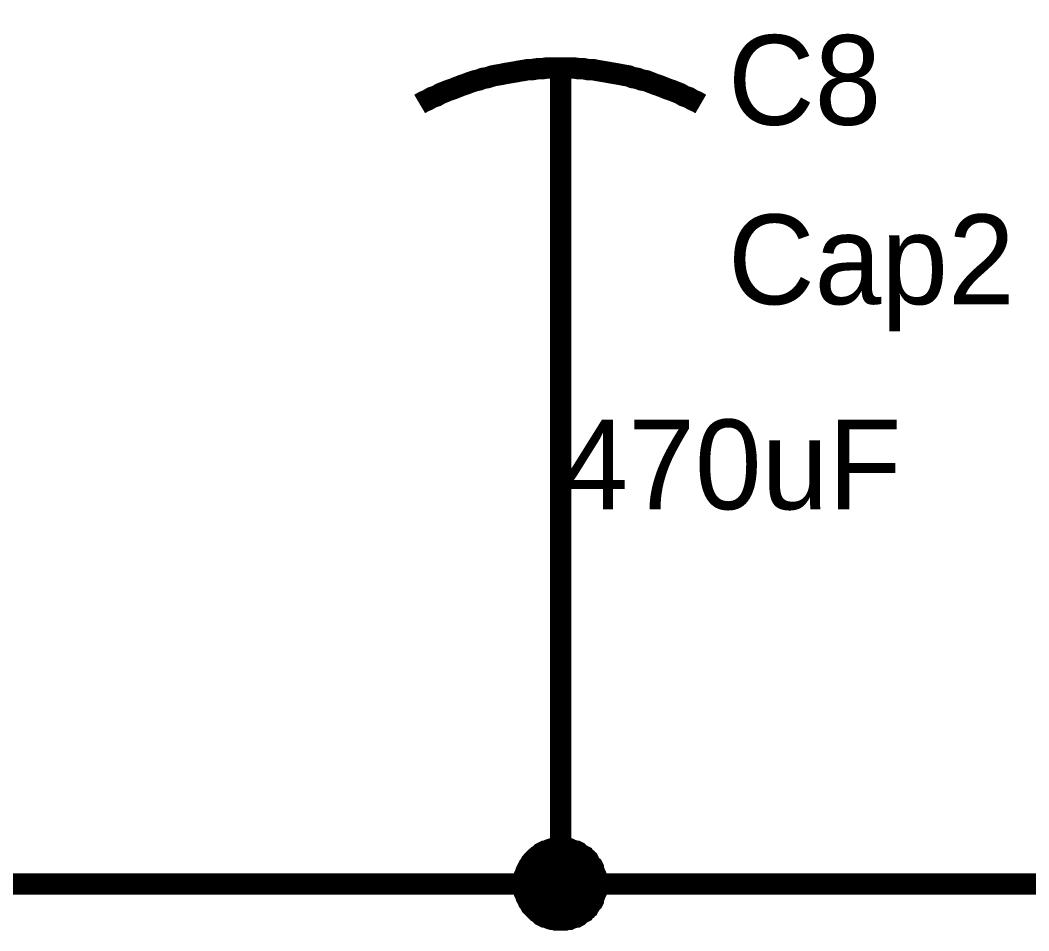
# Model space of a CAD drawing. Header units: millimetres. Extents: x 0 to 394, y 0 to 282.
# Drawn here: x 82.44 to 96.58, y 234.34 to 247.11 of the extents above; entities that cross this region are included whole.
import ezdxf

# ---------------------------------------------------------------- set-up
doc = ezdxf.new("R2010")
doc.units = ezdxf.units.MM
doc.layers.add('Sheet', color=255, linetype='Continuous')

msp = doc.modelspace()

# ---------------------------------------------------------------- linework, layer by layer
at = {"layer": 'Sheet'}
for points, const_width in [([(21.349, 255.008), (30.008, 255.008), (30.008, 234.995), (90.013, 234.995), (122.706, 234.995), (122.706, 244.833)], 0.3), ([(90.013, 246.439), (89.946, 246.439), (89.879, 246.439), (89.822, 246.439), (89.755, 246.428), (89.688, 246.428), (89.62, 246.417), (89.564, 246.417), (89.497, 246.405), (89.429, 246.394), (89.373, 246.383), (89.306, 246.372), (89.238, 246.361), (89.182, 246.349), (89.115, 246.338), (89.059, 246.327), (88.991, 246.304), (88.924, 246.293), (88.868, 246.271), (88.812, 246.259), (88.744, 246.237), (88.688, 246.215), (88.621, 246.192), (88.565, 246.17), (88.508, 246.147), (88.441, 246.125), (88.385, 246.102), (88.329, 246.08), (88.273, 246.046), (88.205, 246.024), (88.149, 245.99), (88.093, 245.967), (88.037, 245.934)], 0.3), ([(90.013, 246.439), (90.013, 244.912)], 0.3), ([(91.979, 245.934), (91.922, 245.967), (91.866, 245.99), (91.81, 246.024), (91.743, 246.046), (91.687, 246.08), (91.63, 246.102), (91.574, 246.125), (91.507, 246.147), (91.451, 246.17), (91.395, 246.192), (91.327, 246.215), (91.271, 246.237), (91.215, 246.259), (91.148, 246.271), (91.091, 246.293), (91.024, 246.304), (90.968, 246.327), (90.9, 246.338), (90.844, 246.349), (90.777, 246.361), (90.71, 246.372), (90.653, 246.383), (90.586, 246.394), (90.519, 246.405), (90.463, 246.417), (90.395, 246.417), (90.339, 246.428), (90.272, 246.428), (90.204, 246.439), (90.137, 246.439), (90.081, 246.439), (90.013, 246.439)], 0.3), ([(90.013, 244.912), (90.013, 242.374)], 0.3), ([(90.013, 234.995), (90.013, 242.374)], 0.3), ([(89.497, 234.995), (89.497, 235.017), (89.497, 235.051), (89.508, 235.074), (89.508, 235.096), (89.508, 235.118), (89.519, 235.141), (89.53, 235.175), (89.542, 235.197), (89.553, 235.22), (89.564, 235.242), (89.575, 235.253), (89.587, 235.276), (89.598, 235.298), (89.62, 235.321), (89.631, 235.332), (89.654, 235.354), (89.665, 235.366), (89.688, 235.388), (89.71, 235.399), (89.721, 235.41), (89.744, 235.433), (89.766, 235.444), (89.789, 235.455), (89.811, 235.455), (89.834, 235.467), (89.856, 235.478), (89.89, 235.489), (89.912, 235.489), (89.935, 235.489), (89.957, 235.5), (89.991, 235.5), (90.013, 235.5)], 0.3), ([(89.497, 234.995), (89.497, 235.017), (89.497, 235.051), (89.508, 235.074), (89.508, 235.096), (89.508, 235.118), (89.519, 235.141), (89.53, 235.175), (89.542, 235.197), (89.553, 235.22), (89.564, 235.242), (89.575, 235.253), (89.587, 235.276), (89.598, 235.298), (89.62, 235.321), (89.631, 235.332), (89.654, 235.354), (89.665, 235.366), (89.688, 235.388), (89.71, 235.399), (89.721, 235.41), (89.744, 235.433), (89.766, 235.444), (89.789, 235.455), (89.811, 235.455), (89.834, 235.467), (89.856, 235.478), (89.89, 235.489), (89.912, 235.489), (89.935, 235.489), (89.957, 235.5), (89.991, 235.5), (90.013, 235.5)], 0.3), ([(89.497, 234.995), (89.497, 235.017), (89.497, 235.051), (89.508, 235.074), (89.508, 235.096), (89.508, 235.118), (89.519, 235.141), (89.53, 235.175), (89.542, 235.197), (89.553, 235.22), (89.564, 235.242), (89.575, 235.253), (89.587, 235.276), (89.598, 235.298), (89.62, 235.321), (89.631, 235.332), (89.654, 235.354), (89.665, 235.366), (89.688, 235.388), (89.71, 235.399), (89.721, 235.41), (89.744, 235.433), (89.766, 235.444), (89.789, 235.455), (89.811, 235.455), (89.834, 235.467), (89.856, 235.478), (89.89, 235.489), (89.912, 235.489), (89.935, 235.489), (89.957, 235.5), (89.991, 235.5), (90.013, 235.5)], 0.3), ([(89.497, 234.995), (89.497, 235.017), (89.497, 235.051), (89.508, 235.074), (89.508, 235.096), (89.508, 235.118), (89.519, 235.141), (89.53, 235.175), (89.542, 235.197), (89.553, 235.22), (89.564, 235.242), (89.575, 235.253), (89.587, 235.276), (89.598, 235.298), (89.62, 235.321), (89.631, 235.332), (89.654, 235.354), (89.665, 235.366), (89.688, 235.388), (89.71, 235.399), (89.721, 235.41), (89.744, 235.433), (89.766, 235.444), (89.789, 235.455), (89.811, 235.455), (89.834, 235.467), (89.856, 235.478), (89.89, 235.489), (89.912, 235.489), (89.935, 235.489), (89.957, 235.5), (89.991, 235.5), (90.013, 235.5)], 0.3), ([(90.013, 235.5), (90.013, 235.5)], 0.3), ([(90.013, 235.5), (90.036, 235.5), (90.069, 235.5), (90.092, 235.489), (90.114, 235.489), (90.137, 235.489), (90.159, 235.478), (90.193, 235.467), (90.215, 235.455), (90.238, 235.455), (90.26, 235.444), (90.272, 235.433), (90.294, 235.41), (90.317, 235.399), (90.339, 235.388), (90.35, 235.366), (90.373, 235.354), (90.384, 235.332), (90.406, 235.321), (90.418, 235.298), (90.429, 235.276), (90.451, 235.253), (90.463, 235.242), (90.474, 235.22), (90.474, 235.197), (90.485, 235.175), (90.496, 235.141), (90.507, 235.118), (90.507, 235.096), (90.507, 235.074), (90.519, 235.051), (90.519, 235.017), (90.519, 234.995)], 0.3), ([(90.013, 235.5), (90.013, 235.5)], 0.3), ([(90.013, 235.5), (90.036, 235.5), (90.069, 235.5), (90.092, 235.489), (90.114, 235.489), (90.137, 235.489), (90.159, 235.478), (90.193, 235.467), (90.215, 235.455), (90.238, 235.455), (90.26, 235.444), (90.272, 235.433), (90.294, 235.41), (90.317, 235.399), (90.339, 235.388), (90.35, 235.366), (90.373, 235.354), (90.384, 235.332), (90.406, 235.321), (90.418, 235.298), (90.429, 235.276), (90.451, 235.253), (90.463, 235.242), (90.474, 235.22), (90.474, 235.197), (90.485, 235.175), (90.496, 235.141), (90.507, 235.118), (90.507, 235.096), (90.507, 235.074), (90.519, 235.051), (90.519, 235.017), (90.519, 234.995)], 0.3), ([(90.013, 235.5), (90.013, 235.5)], 0.3), ([(90.013, 235.5), (90.036, 235.5), (90.069, 235.5), (90.092, 235.489), (90.114, 235.489), (90.137, 235.489), (90.159, 235.478), (90.193, 235.467), (90.215, 235.455), (90.238, 235.455), (90.26, 235.444), (90.272, 235.433), (90.294, 235.41), (90.317, 235.399), (90.339, 235.388), (90.35, 235.366), (90.373, 235.354), (90.384, 235.332), (90.406, 235.321), (90.418, 235.298), (90.429, 235.276), (90.451, 235.253), (90.463, 235.242), (90.474, 235.22), (90.474, 235.197), (90.485, 235.175), (90.496, 235.141), (90.507, 235.118), (90.507, 235.096), (90.507, 235.074), (90.519, 235.051), (90.519, 235.017), (90.519, 234.995)], 0.3), ([(90.013, 235.5), (90.013, 235.5)], 0.3), ([(90.013, 235.5), (90.036, 235.5), (90.069, 235.5), (90.092, 235.489), (90.114, 235.489), (90.137, 235.489), (90.159, 235.478), (90.193, 235.467), (90.215, 235.455), (90.238, 235.455), (90.26, 235.444), (90.272, 235.433), (90.294, 235.41), (90.317, 235.399), (90.339, 235.388), (90.35, 235.366), (90.373, 235.354), (90.384, 235.332), (90.406, 235.321), (90.418, 235.298), (90.429, 235.276), (90.451, 235.253), (90.463, 235.242), (90.474, 235.22), (90.474, 235.197), (90.485, 235.175), (90.496, 235.141), (90.507, 235.118), (90.507, 235.096), (90.507, 235.074), (90.519, 235.051), (90.519, 235.017), (90.519, 234.995)], 0.3), ([(89.497, 234.995), (89.497, 235.017), (89.497, 235.051), (89.508, 235.074), (89.508, 235.096), (89.508, 235.118), (89.519, 235.141), (89.53, 235.175), (89.542, 235.197), (89.553, 235.22), (89.564, 235.242), (89.575, 235.253), (89.587, 235.276), (89.598, 235.298), (89.62, 235.321), (89.631, 235.332), (89.654, 235.354), (89.665, 235.366), (89.688, 235.388), (89.71, 235.399), (89.721, 235.41), (89.744, 235.433), (89.766, 235.444), (89.789, 235.455), (89.811, 235.455), (89.834, 235.467), (89.856, 235.478), (89.89, 235.489), (89.912, 235.489), (89.935, 235.489), (89.957, 235.5), (89.991, 235.5), (90.013, 235.5)], 0.0991), ([(89.497, 234.995), (89.497, 235.017), (89.497, 235.051), (89.508, 235.074), (89.508, 235.096), (89.508, 235.118), (89.519, 235.141), (89.53, 235.175), (89.542, 235.197), (89.553, 235.22), (89.564, 235.242), (89.575, 235.253), (89.587, 235.276), (89.598, 235.298), (89.62, 235.321), (89.631, 235.332), (89.654, 235.354), (89.665, 235.366), (89.688, 235.388), (89.71, 235.399), (89.721, 235.41), (89.744, 235.433), (89.766, 235.444), (89.789, 235.455), (89.811, 235.455), (89.834, 235.467), (89.856, 235.478), (89.89, 235.489), (89.912, 235.489), (89.935, 235.489), (89.957, 235.5), (89.991, 235.5), (90.013, 235.5)], 0.0991), ([(89.497, 234.995), (89.497, 235.017), (89.497, 235.051), (89.508, 235.074), (89.508, 235.096), (89.508, 235.118), (89.519, 235.141), (89.53, 235.175), (89.542, 235.197), (89.553, 235.22), (89.564, 235.242), (89.575, 235.253), (89.587, 235.276), (89.598, 235.298), (89.62, 235.321), (89.631, 235.332), (89.654, 235.354), (89.665, 235.366), (89.688, 235.388), (89.71, 235.399), (89.721, 235.41), (89.744, 235.433), (89.766, 235.444), (89.789, 235.455), (89.811, 235.455), (89.834, 235.467), (89.856, 235.478), (89.89, 235.489), (89.912, 235.489), (89.935, 235.489), (89.957, 235.5), (89.991, 235.5), (90.013, 235.5)], 0.0991), ([(89.497, 234.995), (89.497, 235.017), (89.497, 235.051), (89.508, 235.074), (89.508, 235.096), (89.508, 235.118), (89.519, 235.141), (89.53, 235.175), (89.542, 235.197), (89.553, 235.22), (89.564, 235.242), (89.575, 235.253), (89.587, 235.276), (89.598, 235.298), (89.62, 235.321), (89.631, 235.332), (89.654, 235.354), (89.665, 235.366), (89.688, 235.388), (89.71, 235.399), (89.721, 235.41), (89.744, 235.433), (89.766, 235.444), (89.789, 235.455), (89.811, 235.455), (89.834, 235.467), (89.856, 235.478), (89.89, 235.489), (89.912, 235.489), (89.935, 235.489), (89.957, 235.5), (89.991, 235.5), (90.013, 235.5)], 0.0991), ([(90.013, 235.5), (90.013, 235.5)], 0.0991), ([(90.013, 235.5), (90.036, 235.5), (90.069, 235.5), (90.092, 235.489), (90.114, 235.489), (90.137, 235.489), (90.159, 235.478), (90.193, 235.467), (90.215, 235.455), (90.238, 235.455), (90.26, 235.444), (90.272, 235.433), (90.294, 235.41), (90.317, 235.399), (90.339, 235.388), (90.35, 235.366), (90.373, 235.354), (90.384, 235.332), (90.406, 235.321), (90.418, 235.298), (90.429, 235.276), (90.451, 235.253), (90.463, 235.242), (90.474, 235.22), (90.474, 235.197), (90.485, 235.175), (90.496, 235.141), (90.507, 235.118), (90.507, 235.096), (90.507, 235.074), (90.519, 235.051), (90.519, 235.017), (90.519, 234.995)], 0.0991), ([(90.013, 235.5), (90.013, 235.5)], 0.0991), ([(90.013, 235.5), (90.036, 235.5), (90.069, 235.5), (90.092, 235.489), (90.114, 235.489), (90.137, 235.489), (90.159, 235.478), (90.193, 235.467), (90.215, 235.455), (90.238, 235.455), (90.26, 235.444), (90.272, 235.433), (90.294, 235.41), (90.317, 235.399), (90.339, 235.388), (90.35, 235.366), (90.373, 235.354), (90.384, 235.332), (90.406, 235.321), (90.418, 235.298), (90.429, 235.276), (90.451, 235.253), (90.463, 235.242), (90.474, 235.22), (90.474, 235.197), (90.485, 235.175), (90.496, 235.141), (90.507, 235.118), (90.507, 235.096), (90.507, 235.074), (90.519, 235.051), (90.519, 235.017), (90.519, 234.995)], 0.0991), ([(90.013, 235.5), (90.013, 235.5)], 0.0991), ([(90.013, 235.5), (90.036, 235.5), (90.069, 235.5), (90.092, 235.489), (90.114, 235.489), (90.137, 235.489), (90.159, 235.478), (90.193, 235.467), (90.215, 235.455), (90.238, 235.455), (90.26, 235.444), (90.272, 235.433), (90.294, 235.41), (90.317, 235.399), (90.339, 235.388), (90.35, 235.366), (90.373, 235.354), (90.384, 235.332), (90.406, 235.321), (90.418, 235.298), (90.429, 235.276), (90.451, 235.253), (90.463, 235.242), (90.474, 235.22), (90.474, 235.197), (90.485, 235.175), (90.496, 235.141), (90.507, 235.118), (90.507, 235.096), (90.507, 235.074), (90.519, 235.051), (90.519, 235.017), (90.519, 234.995)], 0.0991), ([(90.013, 235.5), (90.013, 235.5)], 0.0991), ([(90.013, 235.5), (90.036, 235.5), (90.069, 235.5), (90.092, 235.489), (90.114, 235.489), (90.137, 235.489), (90.159, 235.478), (90.193, 235.467), (90.215, 235.455), (90.238, 235.455), (90.26, 235.444), (90.272, 235.433), (90.294, 235.41), (90.317, 235.399), (90.339, 235.388), (90.35, 235.366), (90.373, 235.354), (90.384, 235.332), (90.406, 235.321), (90.418, 235.298), (90.429, 235.276), (90.451, 235.253), (90.463, 235.242), (90.474, 235.22), (90.474, 235.197), (90.485, 235.175), (90.496, 235.141), (90.507, 235.118), (90.507, 235.096), (90.507, 235.074), (90.519, 235.051), (90.519, 235.017), (90.519, 234.995)], 0.0991), ([(90.013, 234.49), (89.991, 234.49), (89.957, 234.49), (89.935, 234.501), (89.912, 234.501), (89.89, 234.501), (89.856, 234.512), (89.834, 234.523), (89.811, 234.534), (89.789, 234.534), (89.766, 234.546), (89.744, 234.557), (89.721, 234.579), (89.71, 234.591), (89.688, 234.602), (89.665, 234.624), (89.654, 234.636), (89.631, 234.658), (89.62, 234.669), (89.598, 234.692), (89.587, 234.714), (89.575, 234.737), (89.564, 234.748), (89.553, 234.77), (89.542, 234.793), (89.53, 234.815), (89.519, 234.849), (89.508, 234.871), (89.508, 234.894), (89.508, 234.916), (89.497, 234.939), (89.497, 234.972), (89.497, 234.995)], 0.3), ([(89.497, 234.995), (89.497, 234.995)], 0.3), ([(90.013, 234.49), (89.991, 234.49), (89.957, 234.49), (89.935, 234.501), (89.912, 234.501), (89.89, 234.501), (89.856, 234.512), (89.834, 234.523), (89.811, 234.534), (89.789, 234.534), (89.766, 234.546), (89.744, 234.557), (89.721, 234.579), (89.71, 234.591), (89.688, 234.602), (89.665, 234.624), (89.654, 234.636), (89.631, 234.658), (89.62, 234.669), (89.598, 234.692), (89.587, 234.714), (89.575, 234.737), (89.564, 234.748), (89.553, 234.77), (89.542, 234.793), (89.53, 234.815), (89.519, 234.849), (89.508, 234.871), (89.508, 234.894), (89.508, 234.916), (89.497, 234.939), (89.497, 234.972), (89.497, 234.995)], 0.3), ([(89.497, 234.995), (89.497, 234.995)], 0.3), ([(90.013, 234.49), (89.991, 234.49), (89.957, 234.49), (89.935, 234.501), (89.912, 234.501), (89.89, 234.501), (89.856, 234.512), (89.834, 234.523), (89.811, 234.534), (89.789, 234.534), (89.766, 234.546), (89.744, 234.557), (89.721, 234.579), (89.71, 234.591), (89.688, 234.602), (89.665, 234.624), (89.654, 234.636), (89.631, 234.658), (89.62, 234.669), (89.598, 234.692), (89.587, 234.714), (89.575, 234.737), (89.564, 234.748), (89.553, 234.77), (89.542, 234.793), (89.53, 234.815), (89.519, 234.849), (89.508, 234.871), (89.508, 234.894), (89.508, 234.916), (89.497, 234.939), (89.497, 234.972), (89.497, 234.995)], 0.3), ([(89.497, 234.995), (89.497, 234.995)], 0.3), ([(90.013, 234.49), (89.991, 234.49), (89.957, 234.49), (89.935, 234.501), (89.912, 234.501), (89.89, 234.501), (89.856, 234.512), (89.834, 234.523), (89.811, 234.534), (89.789, 234.534), (89.766, 234.546), (89.744, 234.557), (89.721, 234.579), (89.71, 234.591), (89.688, 234.602), (89.665, 234.624), (89.654, 234.636), (89.631, 234.658), (89.62, 234.669), (89.598, 234.692), (89.587, 234.714), (89.575, 234.737), (89.564, 234.748), (89.553, 234.77), (89.542, 234.793), (89.53, 234.815), (89.519, 234.849), (89.508, 234.871), (89.508, 234.894), (89.508, 234.916), (89.497, 234.939), (89.497, 234.972), (89.497, 234.995)], 0.3), ([(89.497, 234.995), (89.497, 234.995)], 0.3), ([(90.519, 234.995), (90.519, 234.972), (90.519, 234.939), (90.507, 234.916), (90.507, 234.894), (90.507, 234.871), (90.496, 234.849), (90.485, 234.815), (90.474, 234.793), (90.474, 234.77), (90.463, 234.748), (90.451, 234.737), (90.429, 234.714), (90.418, 234.692), (90.406, 234.669), (90.384, 234.658), (90.373, 234.636), (90.35, 234.624), (90.339, 234.602), (90.317, 234.591), (90.294, 234.579), (90.272, 234.557), (90.26, 234.546), (90.238, 234.534), (90.215, 234.534), (90.193, 234.523), (90.159, 234.512), (90.137, 234.501), (90.114, 234.501), (90.092, 234.501), (90.069, 234.49), (90.036, 234.49), (90.013, 234.49)], 0.3), ([(90.519, 234.995), (90.519, 234.972), (90.519, 234.939), (90.507, 234.916), (90.507, 234.894), (90.507, 234.871), (90.496, 234.849), (90.485, 234.815), (90.474, 234.793), (90.474, 234.77), (90.463, 234.748), (90.451, 234.737), (90.429, 234.714), (90.418, 234.692), (90.406, 234.669), (90.384, 234.658), (90.373, 234.636), (90.35, 234.624), (90.339, 234.602), (90.317, 234.591), (90.294, 234.579), (90.272, 234.557), (90.26, 234.546), (90.238, 234.534), (90.215, 234.534), (90.193, 234.523), (90.159, 234.512), (90.137, 234.501), (90.114, 234.501), (90.092, 234.501), (90.069, 234.49), (90.036, 234.49), (90.013, 234.49)], 0.3), ([(90.519, 234.995), (90.519, 234.972), (90.519, 234.939), (90.507, 234.916), (90.507, 234.894), (90.507, 234.871), (90.496, 234.849), (90.485, 234.815), (90.474, 234.793), (90.474, 234.77), (90.463, 234.748), (90.451, 234.737), (90.429, 234.714), (90.418, 234.692), (90.406, 234.669), (90.384, 234.658), (90.373, 234.636), (90.35, 234.624), (90.339, 234.602), (90.317, 234.591), (90.294, 234.579), (90.272, 234.557), (90.26, 234.546), (90.238, 234.534), (90.215, 234.534), (90.193, 234.523), (90.159, 234.512), (90.137, 234.501), (90.114, 234.501), (90.092, 234.501), (90.069, 234.49), (90.036, 234.49), (90.013, 234.49)], 0.3), ([(90.519, 234.995), (90.519, 234.972), (90.519, 234.939), (90.507, 234.916), (90.507, 234.894), (90.507, 234.871), (90.496, 234.849), (90.485, 234.815), (90.474, 234.793), (90.474, 234.77), (90.463, 234.748), (90.451, 234.737), (90.429, 234.714), (90.418, 234.692), (90.406, 234.669), (90.384, 234.658), (90.373, 234.636), (90.35, 234.624), (90.339, 234.602), (90.317, 234.591), (90.294, 234.579), (90.272, 234.557), (90.26, 234.546), (90.238, 234.534), (90.215, 234.534), (90.193, 234.523), (90.159, 234.512), (90.137, 234.501), (90.114, 234.501), (90.092, 234.501), (90.069, 234.49), (90.036, 234.49), (90.013, 234.49)], 0.3), ([(90.519, 234.995), (90.519, 234.995), (90.519, 234.995), (90.519, 234.995), (90.519, 234.995), (90.519, 234.995), (90.519, 234.995), (90.519, 234.995), (90.519, 234.995), (90.519, 234.995), (90.519, 234.995), (90.519, 234.995), (90.519, 234.995), (90.519, 234.995), (90.519, 234.995), (90.519, 234.995), (90.519, 234.995), (90.519, 234.995), (90.519, 234.995), (90.519, 234.995), (90.519, 234.995), (90.519, 234.995), (90.519, 234.995), (90.519, 234.995), (90.519, 234.995), (90.519, 234.995), (90.519, 234.995), (90.519, 234.995), (90.519, 234.995), (90.519, 234.995), (90.519, 234.995), (90.519, 234.995), (90.519, 234.995)], 0.3), ([(90.519, 234.995), (90.519, 234.995)], 0.3), ([(90.519, 234.995), (90.519, 234.995), (90.519, 234.995), (90.519, 234.995), (90.519, 234.995), (90.519, 234.995), (90.519, 234.995), (90.519, 234.995), (90.519, 234.995), (90.519, 234.995), (90.519, 234.995), (90.519, 234.995), (90.519, 234.995), (90.519, 234.995), (90.519, 234.995), (90.519, 234.995), (90.519, 234.995), (90.519, 234.995), (90.519, 234.995), (90.519, 234.995), (90.519, 234.995), (90.519, 234.995), (90.519, 234.995), (90.519, 234.995), (90.519, 234.995), (90.519, 234.995), (90.519, 234.995), (90.519, 234.995), (90.519, 234.995), (90.519, 234.995), (90.519, 234.995), (90.519, 234.995), (90.519, 234.995)], 0.3), ([(90.519, 234.995), (90.519, 234.995)], 0.3), ([(90.519, 234.995), (90.519, 234.995), (90.519, 234.995), (90.519, 234.995), (90.519, 234.995), (90.519, 234.995), (90.519, 234.995), (90.519, 234.995), (90.519, 234.995), (90.519, 234.995), (90.519, 234.995), (90.519, 234.995), (90.519, 234.995), (90.519, 234.995), (90.519, 234.995), (90.519, 234.995), (90.519, 234.995), (90.519, 234.995), (90.519, 234.995), (90.519, 234.995), (90.519, 234.995), (90.519, 234.995), (90.519, 234.995), (90.519, 234.995), (90.519, 234.995), (90.519, 234.995), (90.519, 234.995), (90.519, 234.995), (90.519, 234.995), (90.519, 234.995), (90.519, 234.995), (90.519, 234.995), (90.519, 234.995)], 0.3), ([(90.519, 234.995), (90.519, 234.995)], 0.3), ([(90.519, 234.995), (90.519, 234.995), (90.519, 234.995), (90.519, 234.995), (90.519, 234.995), (90.519, 234.995), (90.519, 234.995), (90.519, 234.995), (90.519, 234.995), (90.519, 234.995), (90.519, 234.995), (90.519, 234.995), (90.519, 234.995), (90.519, 234.995), (90.519, 234.995), (90.519, 234.995), (90.519, 234.995), (90.519, 234.995), (90.519, 234.995), (90.519, 234.995), (90.519, 234.995), (90.519, 234.995), (90.519, 234.995), (90.519, 234.995), (90.519, 234.995), (90.519, 234.995), (90.519, 234.995), (90.519, 234.995), (90.519, 234.995), (90.519, 234.995), (90.519, 234.995), (90.519, 234.995), (90.519, 234.995)], 0.3), ([(90.519, 234.995), (90.519, 234.995)], 0.3), ([(90.013, 234.49), (89.991, 234.49), (89.957, 234.49), (89.935, 234.501), (89.912, 234.501), (89.89, 234.501), (89.856, 234.512), (89.834, 234.523), (89.811, 234.534), (89.789, 234.534), (89.766, 234.546), (89.744, 234.557), (89.721, 234.579), (89.71, 234.591), (89.688, 234.602), (89.665, 234.624), (89.654, 234.636), (89.631, 234.658), (89.62, 234.669), (89.598, 234.692), (89.587, 234.714), (89.575, 234.737), (89.564, 234.748), (89.553, 234.77), (89.542, 234.793), (89.53, 234.815), (89.519, 234.849), (89.508, 234.871), (89.508, 234.894), (89.508, 234.916), (89.497, 234.939), (89.497, 234.972), (89.497, 234.995)], 0.0991), ([(89.497, 234.995), (89.497, 234.995)], 0.0991), ([(90.013, 234.49), (89.991, 234.49), (89.957, 234.49), (89.935, 234.501), (89.912, 234.501), (89.89, 234.501), (89.856, 234.512), (89.834, 234.523), (89.811, 234.534), (89.789, 234.534), (89.766, 234.546), (89.744, 234.557), (89.721, 234.579), (89.71, 234.591), (89.688, 234.602), (89.665, 234.624), (89.654, 234.636), (89.631, 234.658), (89.62, 234.669), (89.598, 234.692), (89.587, 234.714), (89.575, 234.737), (89.564, 234.748), (89.553, 234.77), (89.542, 234.793), (89.53, 234.815), (89.519, 234.849), (89.508, 234.871), (89.508, 234.894), (89.508, 234.916), (89.497, 234.939), (89.497, 234.972), (89.497, 234.995)], 0.0991), ([(89.497, 234.995), (89.497, 234.995)], 0.0991), ([(90.013, 234.49), (89.991, 234.49), (89.957, 234.49), (89.935, 234.501), (89.912, 234.501), (89.89, 234.501), (89.856, 234.512), (89.834, 234.523), (89.811, 234.534), (89.789, 234.534), (89.766, 234.546), (89.744, 234.557), (89.721, 234.579), (89.71, 234.591), (89.688, 234.602), (89.665, 234.624), (89.654, 234.636), (89.631, 234.658), (89.62, 234.669), (89.598, 234.692), (89.587, 234.714), (89.575, 234.737), (89.564, 234.748), (89.553, 234.77), (89.542, 234.793), (89.53, 234.815), (89.519, 234.849), (89.508, 234.871), (89.508, 234.894), (89.508, 234.916), (89.497, 234.939), (89.497, 234.972), (89.497, 234.995)], 0.0991), ([(89.497, 234.995), (89.497, 234.995)], 0.0991), ([(90.013, 234.49), (89.991, 234.49), (89.957, 234.49), (89.935, 234.501), (89.912, 234.501), (89.89, 234.501), (89.856, 234.512), (89.834, 234.523), (89.811, 234.534), (89.789, 234.534), (89.766, 234.546), (89.744, 234.557), (89.721, 234.579), (89.71, 234.591), (89.688, 234.602), (89.665, 234.624), (89.654, 234.636), (89.631, 234.658), (89.62, 234.669), (89.598, 234.692), (89.587, 234.714), (89.575, 234.737), (89.564, 234.748), (89.553, 234.77), (89.542, 234.793), (89.53, 234.815), (89.519, 234.849), (89.508, 234.871), (89.508, 234.894), (89.508, 234.916), (89.497, 234.939), (89.497, 234.972), (89.497, 234.995)], 0.0991), ([(89.497, 234.995), (89.497, 234.995)], 0.0991), ([(90.519, 234.995), (90.519, 234.972), (90.519, 234.939), (90.507, 234.916), (90.507, 234.894), (90.507, 234.871), (90.496, 234.849), (90.485, 234.815), (90.474, 234.793), (90.474, 234.77), (90.463, 234.748), (90.451, 234.737), (90.429, 234.714), (90.418, 234.692), (90.406, 234.669), (90.384, 234.658), (90.373, 234.636), (90.35, 234.624), (90.339, 234.602), (90.317, 234.591), (90.294, 234.579), (90.272, 234.557), (90.26, 234.546), (90.238, 234.534), (90.215, 234.534), (90.193, 234.523), (90.159, 234.512), (90.137, 234.501), (90.114, 234.501), (90.092, 234.501), (90.069, 234.49), (90.036, 234.49), (90.013, 234.49)], 0.0991), ([(90.519, 234.995), (90.519, 234.972), (90.519, 234.939), (90.507, 234.916), (90.507, 234.894), (90.507, 234.871), (90.496, 234.849), (90.485, 234.815), (90.474, 234.793), (90.474, 234.77), (90.463, 234.748), (90.451, 234.737), (90.429, 234.714), (90.418, 234.692), (90.406, 234.669), (90.384, 234.658), (90.373, 234.636), (90.35, 234.624), (90.339, 234.602), (90.317, 234.591), (90.294, 234.579), (90.272, 234.557), (90.26, 234.546), (90.238, 234.534), (90.215, 234.534), (90.193, 234.523), (90.159, 234.512), (90.137, 234.501), (90.114, 234.501), (90.092, 234.501), (90.069, 234.49), (90.036, 234.49), (90.013, 234.49)], 0.0991), ([(90.519, 234.995), (90.519, 234.972), (90.519, 234.939), (90.507, 234.916), (90.507, 234.894), (90.507, 234.871), (90.496, 234.849), (90.485, 234.815), (90.474, 234.793), (90.474, 234.77), (90.463, 234.748), (90.451, 234.737), (90.429, 234.714), (90.418, 234.692), (90.406, 234.669), (90.384, 234.658), (90.373, 234.636), (90.35, 234.624), (90.339, 234.602), (90.317, 234.591), (90.294, 234.579), (90.272, 234.557), (90.26, 234.546), (90.238, 234.534), (90.215, 234.534), (90.193, 234.523), (90.159, 234.512), (90.137, 234.501), (90.114, 234.501), (90.092, 234.501), (90.069, 234.49), (90.036, 234.49), (90.013, 234.49)], 0.0991), ([(90.519, 234.995), (90.519, 234.972), (90.519, 234.939), (90.507, 234.916), (90.507, 234.894), (90.507, 234.871), (90.496, 234.849), (90.485, 234.815), (90.474, 234.793), (90.474, 234.77), (90.463, 234.748), (90.451, 234.737), (90.429, 234.714), (90.418, 234.692), (90.406, 234.669), (90.384, 234.658), (90.373, 234.636), (90.35, 234.624), (90.339, 234.602), (90.317, 234.591), (90.294, 234.579), (90.272, 234.557), (90.26, 234.546), (90.238, 234.534), (90.215, 234.534), (90.193, 234.523), (90.159, 234.512), (90.137, 234.501), (90.114, 234.501), (90.092, 234.501), (90.069, 234.49), (90.036, 234.49), (90.013, 234.49)], 0.0991), ([(90.519, 234.995), (90.519, 234.995), (90.519, 234.995), (90.519, 234.995), (90.519, 234.995), (90.519, 234.995), (90.519, 234.995), (90.519, 234.995), (90.519, 234.995), (90.519, 234.995), (90.519, 234.995), (90.519, 234.995), (90.519, 234.995), (90.519, 234.995), (90.519, 234.995), (90.519, 234.995), (90.519, 234.995), (90.519, 234.995), (90.519, 234.995), (90.519, 234.995), (90.519, 234.995), (90.519, 234.995), (90.519, 234.995), (90.519, 234.995), (90.519, 234.995), (90.519, 234.995), (90.519, 234.995), (90.519, 234.995), (90.519, 234.995), (90.519, 234.995), (90.519, 234.995), (90.519, 234.995), (90.519, 234.995)], 0.0991), ([(90.519, 234.995), (90.519, 234.995)], 0.0991), ([(90.519, 234.995), (90.519, 234.995), (90.519, 234.995), (90.519, 234.995), (90.519, 234.995), (90.519, 234.995), (90.519, 234.995), (90.519, 234.995), (90.519, 234.995), (90.519, 234.995), (90.519, 234.995), (90.519, 234.995), (90.519, 234.995), (90.519, 234.995), (90.519, 234.995), (90.519, 234.995), (90.519, 234.995), (90.519, 234.995), (90.519, 234.995), (90.519, 234.995), (90.519, 234.995), (90.519, 234.995), (90.519, 234.995), (90.519, 234.995), (90.519, 234.995), (90.519, 234.995), (90.519, 234.995), (90.519, 234.995), (90.519, 234.995), (90.519, 234.995), (90.519, 234.995), (90.519, 234.995), (90.519, 234.995)], 0.0991), ([(90.519, 234.995), (90.519, 234.995)], 0.0991), ([(90.519, 234.995), (90.519, 234.995), (90.519, 234.995), (90.519, 234.995), (90.519, 234.995), (90.519, 234.995), (90.519, 234.995), (90.519, 234.995), (90.519, 234.995), (90.519, 234.995), (90.519, 234.995), (90.519, 234.995), (90.519, 234.995), (90.519, 234.995), (90.519, 234.995), (90.519, 234.995), (90.519, 234.995), (90.519, 234.995), (90.519, 234.995), (90.519, 234.995), (90.519, 234.995), (90.519, 234.995), (90.519, 234.995), (90.519, 234.995), (90.519, 234.995), (90.519, 234.995), (90.519, 234.995), (90.519, 234.995), (90.519, 234.995), (90.519, 234.995), (90.519, 234.995), (90.519, 234.995), (90.519, 234.995)], 0.0991), ([(90.519, 234.995), (90.519, 234.995)], 0.0991), ([(90.519, 234.995), (90.519, 234.995), (90.519, 234.995), (90.519, 234.995), (90.519, 234.995), (90.519, 234.995), (90.519, 234.995), (90.519, 234.995), (90.519, 234.995), (90.519, 234.995), (90.519, 234.995), (90.519, 234.995), (90.519, 234.995), (90.519, 234.995), (90.519, 234.995), (90.519, 234.995), (90.519, 234.995), (90.519, 234.995), (90.519, 234.995), (90.519, 234.995), (90.519, 234.995), (90.519, 234.995), (90.519, 234.995), (90.519, 234.995), (90.519, 234.995), (90.519, 234.995), (90.519, 234.995), (90.519, 234.995), (90.519, 234.995), (90.519, 234.995), (90.519, 234.995), (90.519, 234.995), (90.519, 234.995)], 0.0991), ([(90.519, 234.995), (90.519, 234.995)], 0.0991)]:
    msp.add_lwpolyline(points, dxfattribs=dict(at, const_width=const_width))
at = {"layer": 'Sheet', "const_width": 0.508}
msp.add_lwpolyline([(89.746, 235, 1), (90.254, 235, 1)], format="xyb", close=True, dxfattribs=at)

# ---------------------------------------------------------------- texts
at = {"layer": 'Sheet'}
for s, p in [('C8', (92.36, 245.642)), ('Cap2', (92.36, 243.126)), ('470uF', (90.025, 240.251))]:
    msp.add_text(s, height=1.2579, dxfattribs=at).set_placement(p)

doc.saveas('drawing.dxf')
